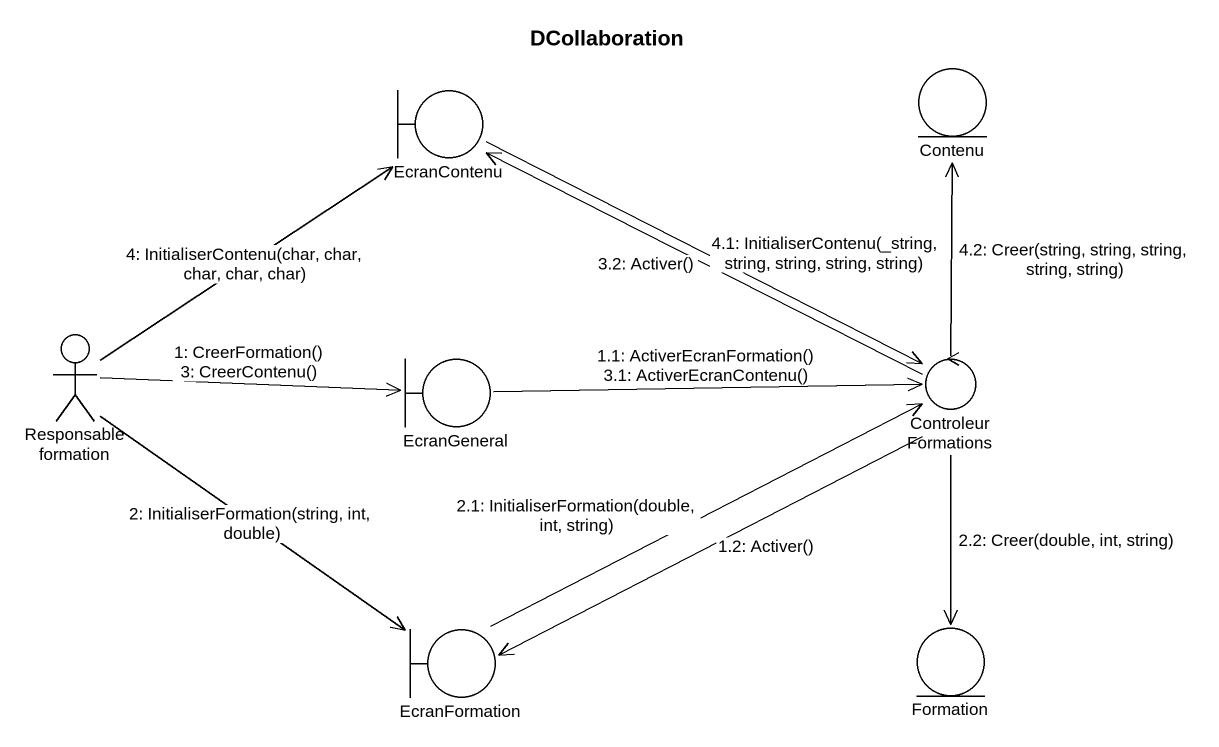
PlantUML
@startuml
title DCollaboration
boundary EcranContenu
entity Contenu
actor "Responsable formation" as Responsable_formation
boundary EcranGeneral
control ControleurFormations
boundary EcranFormation
entity Formation
Responsable_formation -right-> EcranGeneral : 1: CreerFormation()\n3: CreerContenu()
EcranGeneral -right-> ControleurFormations : 1.1: ActiverEcranFormation()\n3.1: ActiverEcranContenu()
ControleurFormations -left-> EcranFormation : 1.2: Activer()
Responsable_formation --> EcranFormation : 2: InitialiserFormation(string, int, double)
EcranFormation -right-> ControleurFormations : 2.1: InitialiserFormation(double, int, string)
ControleurFormations --> Formation : 2.2: Creer(double, int, string)
ControleurFormations -left-> EcranContenu : 3.2: Activer()
Responsable_formation -up-> EcranContenu : 4: InitialiserContenu(char, char, char, char, char)
EcranContenu -right-> ControleurFormations : 4.1: InitialiserContenu(_string, string, string, string, string)
ControleurFormations -up-> Contenu : 4.2: Creer(string, string, string, string, string)
@enduml
